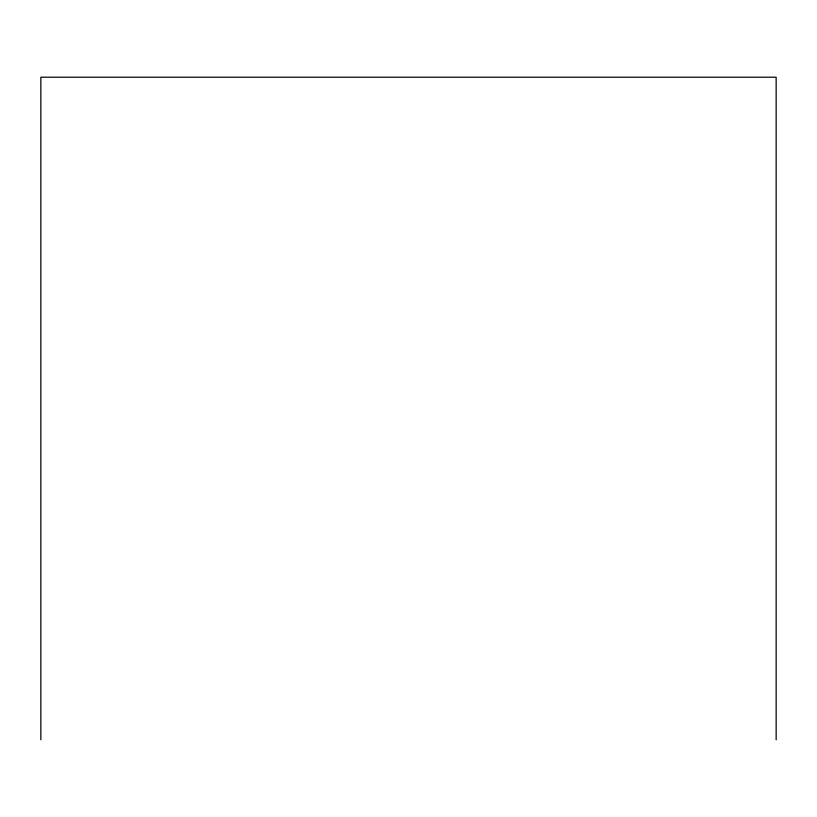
<?xml version="1.0" encoding="UTF-8"?>
<svg xmlns="http://www.w3.org/2000/svg" width="817" height="817" viewBox="0 0 817 817"><rect width="100%" height="100%" fill="white"/><g stroke="black" fill="none" stroke-linecap="round" stroke-linejoin="round"><path stroke-width="1.23" d="M776.15 739.793L776.15 77.206L40.85 77.206L40.85 739.793"/></g></svg>
